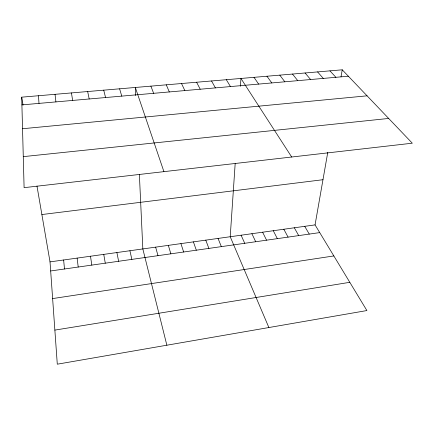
<?xml version="1.0" encoding="UTF-8"?>
<svg xmlns="http://www.w3.org/2000/svg" width="434" height="434" viewBox="0 0 434 434"><rect width="100%" height="100%" fill="white"/><g stroke="black" fill="none" stroke-linecap="round" stroke-linejoin="round"><path stroke-width="0.65" d="M235.174 163.602L230.215 236.731L268.879 327.534M240.409 86.301L240.941 78.456L291.686 157.016M36.982 186.061L50.024 261.886L57.288 364.191L366.893 310.554L315.057 224.888L327.768 152.35M341.01 76.818L342.236 69.809L21.7 97.167L24.098 187.667L412.3 143.198L342.236 69.809M54.868 330.1L349.809 282.317M52.628 298.581L333.844 255.935M50.664 270.968L319.728 232.602M50.024 261.886L315.057 224.888M41.881 214.548L322.972 179.714M23.279 156.641L388.669 118.444M22.535 128.735L367.072 95.827M21.906 104.892L348.35 76.216M329.965 70.856L335.878 77.312M317.585 71.914L323.297 78.418M305.097 72.983L310.598 79.536M292.494 74.057L297.784 80.659M279.778 75.142L284.85 81.793M266.948 76.238L271.803 82.943M254.004 77.339L258.631 84.098M226.315 79.704L230.449 86.572M304.728 226.331L309.252 234.094M294.317 227.779L298.7 235.602M211.532 80.968L215.41 87.896M283.831 229.244L288.067 237.116M273.268 230.72L277.353 238.646M196.607 82.238L200.21 89.23M262.624 232.206L266.563 240.186M181.52 83.529L184.846 90.576M251.904 233.704L255.686 241.733M241.103 235.212L244.727 243.295M166.282 84.825L169.325 91.943M218.047 238.429L221.335 246.631M150.886 86.144L153.641 93.321M205.776 240.143L208.884 248.411M193.401 241.868L196.32 250.201M163.916 171.647L135.327 87.467L135.701 95.518M180.924 243.615L183.653 252.008M168.332 245.367L170.871 253.83M119.605 88.813L121.764 96.12M155.638 247.141L157.981 255.664M103.721 90.169L105.57 97.541M166.857 345.209L142.835 248.932L139.368 174.338M129.918 250.733L131.86 259.391M87.663 91.536L89.198 98.979M116.892 252.55L118.628 261.279M103.753 254.384L105.278 263.183M21.7 97.167L23.051 105.017M71.436 92.919L72.652 100.433M90.494 256.239L91.807 265.103M77.122 258.105L78.218 267.04M55.037 94.319L55.921 101.903M63.63 259.988L64.503 268.993M38.458 95.735L39.006 103.39"/></g></svg>
